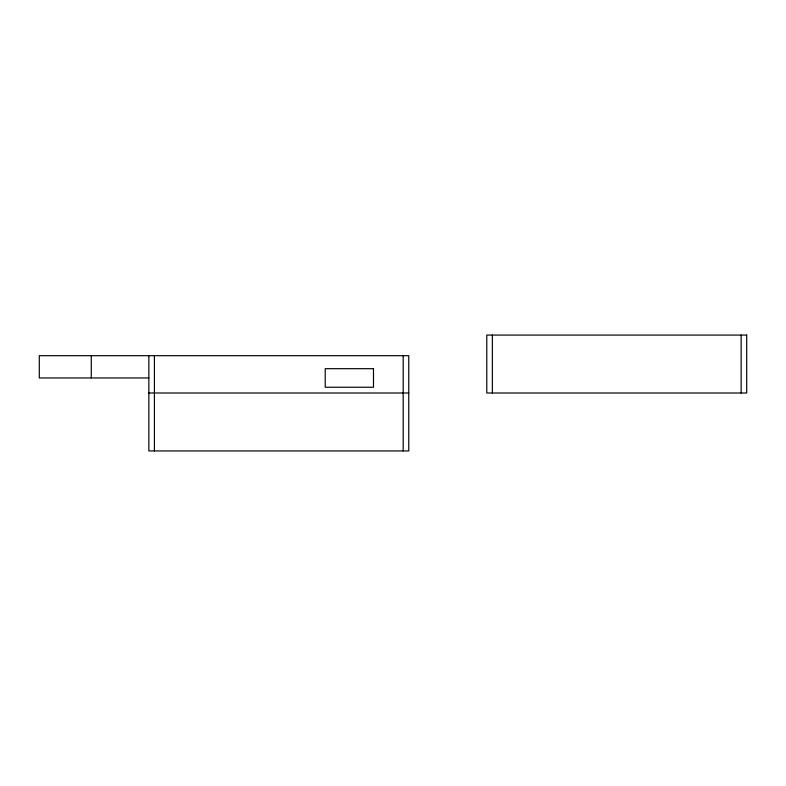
<?xml version="1.0" encoding="UTF-8"?>
<svg xmlns="http://www.w3.org/2000/svg" width="786" height="786" viewBox="0 0 786 786"><rect width="100%" height="100%" fill="white"/><g stroke="black" fill="none" stroke-linecap="round" stroke-linejoin="round"><path stroke-width="1.18" d="M148.839 377.958L39.3 377.958L39.3 355.685L408.759 355.685L408.759 450.928L148.839 450.928L148.839 355.685M148.839 393L408.759 393M741.129 335.072L741.129 393M492.35 335.072L492.35 393M403.189 355.685L403.189 450.928M154.41 355.685L154.41 450.928M91.284 355.685L91.284 377.958M746.7 335.072L486.78 335.072L486.78 393L746.7 393L746.7 335.072M373.488 368.683L325.217 368.683L325.217 387.243L373.488 387.243L373.488 368.683"/></g></svg>
